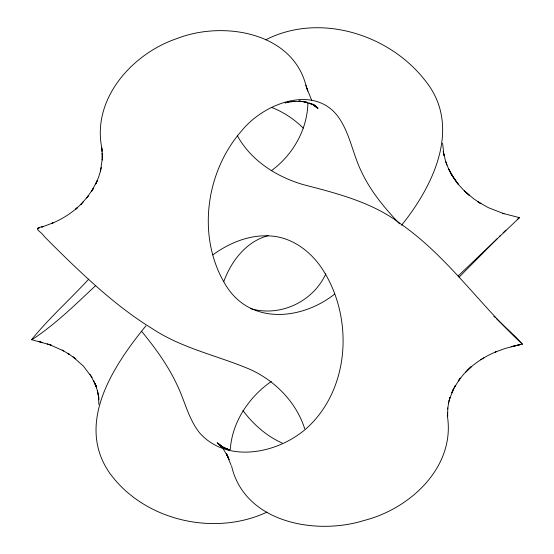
<?xml version="1.0" encoding="UTF-8"?>
<svg xmlns="http://www.w3.org/2000/svg" width="554" height="554" viewBox="0 0 554 554"><rect width="100%" height="100%" fill="white"/><g stroke="black" fill="none" stroke-linecap="round" stroke-linejoin="round"><path stroke-width="0.83" d="M98.834 404.378L98.55 395.771L98.868 399.815M102.303 156.152L102.234 160.037L102.22 153.243L102.303 157.142M447.563 413.817L447.521 412.682L447.646 416.566L447.784 407.945M307.906 102.594C307.484 129.498 292.775 155.168 271.169 170.826M102.241 159.095L100.44 171.352L101.292 167.509M230.298 449.557C232.078 421.968 249.016 396.962 271.322 381.415M447.722 408.914L448.601 402.786M448.456 403.624L450.111 397.28L448.934 401.304L449.19 400.466M100.593 170.68L98.605 177.225L95.745 183.983L97.407 180.382L91.652 191.151L93.453 188.27L86.694 197.958L88.73 195.327L80.939 204.405L83.571 201.545M449.869 398.104L453.837 388.389L453.04 390.002L455.18 385.84L454.259 387.599L460.367 378.07L458.317 380.923L463.947 373.888L471.288 366.623L465.644 372.073M223.83 281.453C231.281 261.059 246.322 241.371 268.178 235.665M452.299 391.664L451.766 392.807L453.837 388.389M325.842 273.766C313.176 301.639 280.289 317.276 250.782 308.633M443.851 154.767L443.927 155.189L443.228 151.374L445.603 161.352L448.456 168.589L452.306 175.819L457.306 183.09L452.819 176.657L450.36 172.703L458.463 184.482L457.763 183.658L462.812 189.302L469.48 195.514L464.252 190.818L473.767 198.838L480.844 203.623L477.756 201.684L488.441 207.695L504.001 213.747L502.464 213.276L519.465 217.646L458.248 275.892M401.581 225.208C433.366 185.895 462.348 126.257 425.181 80.586C389.268 34.168 319.374 12.32 265.712 39.819M145.931 325.849C113.639 365.308 74.894 423.36 109.768 473.206C144.178 520.698 214.446 536.771 267.049 512.076M88.751 279.133C69.956 299.492 49.057 318.231 31.564 339.644L51.328 345.204L47.104 343.833M497.333 238.559L459.134 277.118M499.32 236.586L500.324 235.595M95.496 285.746C75.206 304.728 55.054 324.616 31.772 339.837M503.212 232.749L504.14 231.849M467.23 370.508C475.533 362.399 485.56 356.139 496.245 351.658L495.283 352.067L505.179 348.452L520.012 344.609L511.058 346.742M505.047 230.97L505.927 230.118M81.694 203.595L75.718 209.114L77.463 207.605C69.728 214.253 60.975 219.758 51.48 223.518L53.011 222.909L41.772 227.078L43.226 226.565C31.633 228.241 40.864 231.101 43.904 236.032C51.564 243.926 59.43 251.62 67.297 259.3C93.591 284.694 120.959 309.409 152.212 328.605C182.204 348.521 217.895 355.626 250.54 369.594C275.47 381.09 296.328 402.384 304.735 428.796M517.242 219.405L519.465 217.646M212.881 254.84C229.432 242.804 249.709 234.474 270.477 235.969C292.789 237.313 311.957 252.285 323.425 270.774C352.78 317.47 350.059 385.369 309.956 425.14C282.249 452.563 228.83 465.228 199.849 433.186C188.519 419.184 184.932 401.034 177.148 385.127C168.104 365.501 155.231 347.947 141.602 331.278M334.63 294.098C300.884 320.718 248.351 325.24 224.536 283.108C196.705 235.679 205.977 171.027 242.022 130.405C264.93 102.206 318.522 82.248 341.243 121.458C350.509 137.046 353.466 155.335 361.395 171.546C370.571 191.255 384.698 208.089 399.496 223.802M483.877 357.829L480.803 359.698L481.357 359.366M37.256 228.601L39.708 227.742M512.796 346.312L522.436 344.152L515.435 336.68L496.266 318.543M285.165 102.871L288.579 102.061L285.227 102.829M285.906 102.684L292.117 101.569M290.573 101.797L294.797 101.292L291.882 101.597L301.584 101.417L298.668 101.23L302.851 101.576L299.07 101.112L306.376 102.102M302.706 101.555L306.404 102.199L302.74 101.451L312.193 104.214L309.354 103.099L312.775 104.54L310.503 103.487M42.665 342.524L38.635 341.437L40.061 341.825M225.831 448.539L229.051 449.779L222.383 447.182L229.287 449.744M49.666 344.664L63.772 350.966L62.207 350.1L69.79 354.615L68.059 353.507L75.559 358.798L73.107 356.935L83.467 366.201L91.95 377.461L89.783 374.123M271.91 107.538C283.627 112.13 294.326 119.248 303.246 128.119M225.45 448.38L228.927 449.869L222.182 446.96L225.45 448.38L219.342 445.028L225.021 448.415L222.085 446.676M282.118 443.02C266.412 436.019 253.185 424.226 242.936 410.542M310.392 103.446L316.147 106.403L312.691 104.429L317.352 107.961L314.651 105.281L318.038 108.411L313.1 104.464M37.416 228.532L38.011 228.871M522.436 344.152C480.38 305.732 448.075 256.994 400.909 224.038C372.406 202.168 337.164 193.471 303.086 184.572C276.474 176.754 251.156 160.653 237.458 135.924M222.223 446.759L219.751 445.153L222.618 447.126L217.237 442.805L222.41 447.265L217.874 443.179M314.797 105.71L317.754 107.781M313.197 104.533L315.87 106.486M219.869 445.021L220.222 445.326M315.143 105.883L316.292 106.894M493.808 316.244L495.311 317.643M220.644 445.707L222.168 447.182M218.463 443.574L222.202 447.466L221.413 446.427M315.718 106.306L316.68 107.386L314.61 104.893M223.144 448.698L228.303 457.403M91.348 376.54L96.548 387.294L95.094 383.756M226.274 453.581L229.245 459.688M311.611 100.129L306.591 87.629L307.754 91.14M227.278 455.478L226.6 454.031L231.032 465.041M93.647 380.563L96.604 387.772L95.288 383.998L97.49 391.027L98.688 397.64M227.909 456.787L228.137 457.313M445.603 161.352L446.933 165.134M305.96 85.288L307.027 88.924M98.176 394.219L97.372 390.445L97.49 391.027M231.558 465.893C244.501 522.734 315.96 535.649 364.227 520.428C410.292 508.745 455.707 466.8 447.32 415.569M306.473 87.594C294.015 32.049 223.137 20.505 177.211 38.475C131.984 53.558 90.828 99.692 102.206 149.899M443.927 155.189L442.611 143.181M98.148 394.053L98.764 397.751M101.825 149.04L102.241 154.31M101.694 147.669L102.047 151.519M452.175 175.701L448.449 168.658L452.175 175.701"/></g></svg>
